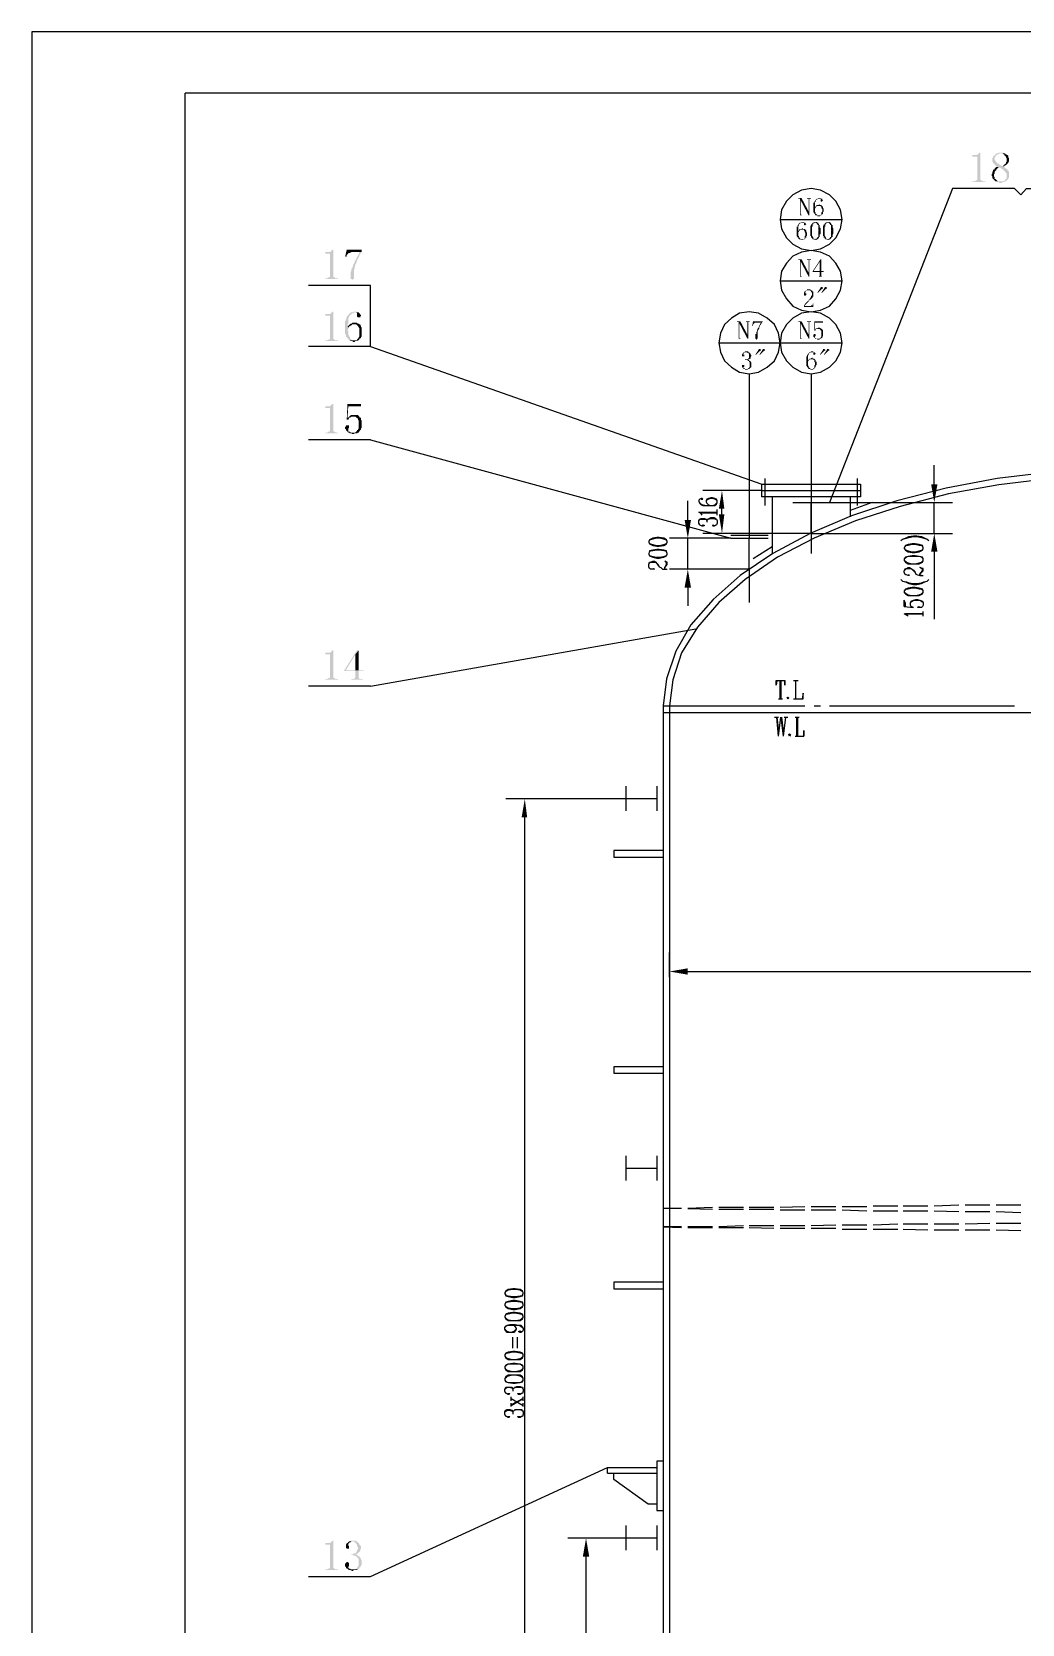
# Model space of a CAD drawing. Extents: x 51 to 246, y 3 to 417.
# Drawn here: x 51 to 103.7, y 332.2 to 417 of the extents above; entities that cross this region are included whole.
import ezdxf

# ---------------------------------------------------------------- set-up
doc = ezdxf.new("R2010")
doc.units = 0
doc.header["$MEASUREMENT"] = 0
doc.layers.add('_____1', color=160, linetype='Continuous')

msp = doc.modelspace()

# ---------------------------------------------------------------- hatches: boundary and pattern name
at = {"layer": '_____1'}
for points in [[(101.515, 410.591), (101.473, 410.591), (101.346, 410.464), (101.092, 410.464), (101.092, 410.379), (101.346, 410.379), (101.346, 409.151), (101.304, 409.109), (101.261, 409.109), (101.219, 409.067), (101.092, 409.067), (101.092, 409.024), (101.769, 409.024), (101.769, 409.067), (101.642, 409.067), (101.6, 409.109), (101.558, 409.109), (101.515, 409.151), (101.515, 409.236)], [(102.616, 410.591), (102.489, 410.591), (102.404, 410.548), (102.362, 410.548), (102.193, 410.379), (102.193, 410.337), (102.15, 410.294), (102.15, 410.125), (102.193, 410.083), (102.193, 410.04), (102.235, 409.998), (102.277, 409.956), (102.32, 409.913), (102.362, 409.871), (102.404, 409.829), (102.362, 409.829), (102.489, 409.829), (102.489, 409.786), (102.574, 409.786), (102.616, 409.744), (102.658, 409.744), (102.701, 409.702), (102.743, 409.702), (102.743, 409.659), (102.785, 409.617), (102.828, 409.617), (102.828, 409.575), (102.912, 409.49), (102.912, 409.236), (102.87, 409.194), (102.828, 409.151), (102.828, 409.109), (102.785, 409.109), (102.743, 409.067), (102.362, 409.067), (102.404, 409.024), (102.489, 409.024), (102.531, 408.982), (102.658, 408.982), (102.701, 409.024), (102.785, 409.024), (102.828, 409.067), (102.87, 409.067), (102.87, 409.109), (102.912, 409.109), (102.955, 409.151), (102.997, 409.194), (102.997, 409.236), (103.039, 409.278), (103.039, 409.575), (102.997, 409.617), (102.997, 409.659), (102.955, 409.659), (102.955, 409.702), (102.912, 409.744), (102.87, 409.744), (102.785, 409.829), (102.743, 409.829), (102.785, 409.871), (102.658, 409.871), (102.616, 409.913), (102.574, 409.913), (102.531, 409.956), (102.489, 409.998), (102.447, 409.998), (102.404, 410.04), (102.404, 410.083), (102.362, 410.083), (102.32, 410.125), (102.32, 410.167), (102.277, 410.21), (102.277, 410.337), (102.32, 410.379), (102.32, 410.421), (102.362, 410.464), (102.404, 410.464), (102.404, 410.506), (102.489, 410.506), (102.531, 410.548), (102.828, 410.548), (102.785, 410.548), (102.743, 410.591), (102.658, 410.591)], [(102.828, 410.548), (102.616, 410.548), (102.701, 410.548), (102.743, 410.506), (102.785, 410.506), (102.785, 410.464), (102.87, 410.379), (102.87, 410.337), (102.912, 410.294), (102.912, 410.125), (102.87, 410.083), (102.87, 409.998), (102.828, 409.998), (102.785, 409.956), (102.785, 409.913), (102.743, 409.913), (102.701, 409.871), (102.785, 409.871), (102.828, 409.913), (102.87, 409.913), (102.912, 409.956), (102.955, 409.998), (102.997, 410.04), (102.997, 410.083), (103.039, 410.125), (103.039, 410.294), (102.997, 410.337), (102.997, 410.421), (102.955, 410.464), (102.912, 410.464), (102.912, 410.506), (102.87, 410.506)], [(102.362, 409.829), (102.277, 409.744), (102.277, 409.702), (102.235, 409.702), (102.193, 409.659), (102.193, 409.617), (102.15, 409.575), (102.15, 409.49), (102.108, 409.448), (102.108, 409.363), (102.15, 409.321), (102.15, 409.236), (102.193, 409.194), (102.235, 409.151), (102.277, 409.109), (102.32, 409.067), (102.616, 409.067), (102.447, 409.067), (102.404, 409.109), (102.362, 409.151), (102.32, 409.194), (102.277, 409.194), (102.277, 409.278), (102.235, 409.321), (102.235, 409.448), (102.277, 409.49), (102.277, 409.575), (102.32, 409.617), (102.32, 409.659), (102.362, 409.659), (102.362, 409.702), (102.489, 409.829)], [(91.99, 408.178), (91.821, 408.178), (91.821, 408.135), (91.906, 408.135), (91.906, 408.093), (91.948, 408.051), (92.371, 407.246), (92.371, 407.458)], [(91.906, 408.093), (91.906, 407.246), (91.821, 407.246), (92.033, 407.246), (91.99, 407.246), (91.99, 407.289), (91.948, 407.289), (91.948, 408.051)], [(92.498, 408.178), (92.287, 408.178), (92.287, 408.135), (92.371, 408.135), (92.371, 407.246), (92.414, 407.246), (92.414, 408.135), (92.498, 408.135)], [(93.049, 408.135), (92.922, 408.135), (93.006, 408.135), (93.006, 408.008), (93.049, 408.008), (93.049, 407.966), (93.091, 408.008), (93.133, 408.051), (93.091, 408.093), (93.091, 408.135)], [(92.752, 407.754), (92.752, 407.712), (92.71, 407.712), (92.71, 407.67), (92.752, 407.67), (92.752, 407.712), (92.795, 407.712), (92.795, 407.754), (92.922, 407.754)], [(92.922, 407.839), (92.879, 407.797), (92.795, 407.797), (92.752, 407.754), (93.006, 407.754), (93.006, 407.712), (93.049, 407.712), (93.049, 407.627), (93.091, 407.585), (93.091, 407.458), (93.049, 407.416), (93.049, 407.289), (93.006, 407.289), (93.006, 407.246), (92.752, 407.246), (92.837, 407.246), (92.837, 407.204), (92.964, 407.204), (93.006, 407.246), (93.049, 407.246), (93.049, 407.289), (93.091, 407.289), (93.091, 407.331), (93.133, 407.331), (93.133, 407.416), (93.176, 407.458), (93.176, 407.627), (93.133, 407.627), (93.133, 407.712), (93.091, 407.754), (93.049, 407.797), (92.964, 407.797), (92.964, 407.839)], [(91.863, 406.484), (91.863, 406.442), (91.821, 406.442), (91.821, 406.4), (91.863, 406.4), (91.863, 406.442), (91.906, 406.442), (91.906, 406.484), (92.033, 406.484)], [(92.033, 406.569), (91.99, 406.527), (91.906, 406.527), (91.863, 406.484), (92.117, 406.484), (92.117, 406.442), (92.16, 406.442), (92.16, 406.357), (92.202, 406.315), (92.202, 406.188), (92.16, 406.146), (92.16, 406.019), (92.117, 406.019), (92.117, 405.976), (91.863, 405.976), (91.948, 405.976), (91.948, 405.934), (92.075, 405.934), (92.117, 405.976), (92.16, 405.976), (92.16, 406.019), (92.202, 406.019), (92.202, 406.061), (92.244, 406.061), (92.244, 406.146), (92.287, 406.188), (92.287, 406.357), (92.244, 406.357), (92.244, 406.442), (92.16, 406.527), (92.075, 406.527), (92.075, 406.569)], [(92.16, 406.865), (92.033, 406.865), (92.117, 406.865), (92.117, 406.738), (92.16, 406.738), (92.16, 406.696), (92.202, 406.738), (92.244, 406.781), (92.202, 406.823), (92.202, 406.865)], [(92.583, 406.865), (92.583, 406.823), (92.541, 406.823), (92.541, 406.781), (92.498, 406.781), (92.498, 406.696), (92.456, 406.696), (92.456, 406.146), (92.498, 406.146), (92.498, 406.061), (92.541, 406.061), (92.541, 406.019), (92.583, 406.019), (92.583, 405.976), (92.668, 405.976), (92.668, 405.934), (92.795, 405.934), (92.795, 405.976), (92.837, 405.976), (92.668, 405.976), (92.668, 406.019), (92.625, 406.019), (92.625, 406.061), (92.583, 406.103), (92.583, 406.146), (92.541, 406.188), (92.541, 406.654), (92.583, 406.654), (92.583, 406.781), (92.625, 406.781), (92.625, 406.823), (92.668, 406.823), (92.668, 406.865), (92.71, 406.865)], [(92.71, 406.908), (92.668, 406.908), (92.625, 406.865), (92.583, 406.865), (92.752, 406.865), (92.795, 406.823), (92.837, 406.781), (92.837, 406.738), (92.879, 406.738), (92.879, 406.442), (92.922, 406.442), (92.879, 406.4), (92.879, 406.103), (92.837, 406.103), (92.837, 406.061), (92.795, 406.019), (92.752, 406.019), (92.752, 405.976), (92.71, 405.976), (92.837, 405.976), (92.879, 406.019), (92.922, 406.061), (92.922, 406.103), (92.964, 406.103), (92.964, 406.23), (93.006, 406.273), (93.006, 406.569), (92.964, 406.611), (92.964, 406.738), (92.922, 406.738), (92.922, 406.781), (92.879, 406.823), (92.879, 406.865), (92.837, 406.865), (92.795, 406.908), (92.752, 406.908)], [(93.26, 406.865), (93.26, 406.823), (93.218, 406.823), (93.218, 406.781), (93.176, 406.781), (93.176, 406.696), (93.133, 406.696), (93.133, 406.146), (93.176, 406.146), (93.176, 406.061), (93.218, 406.061), (93.218, 406.019), (93.26, 406.019), (93.26, 405.976), (93.345, 405.976), (93.345, 405.934), (93.472, 405.934), (93.472, 405.976), (93.514, 405.976), (93.345, 405.976), (93.345, 406.019), (93.303, 406.019), (93.303, 406.061), (93.26, 406.103), (93.26, 406.146), (93.218, 406.188), (93.218, 406.654), (93.26, 406.654), (93.26, 406.781), (93.303, 406.781), (93.303, 406.823), (93.345, 406.823), (93.345, 406.865), (93.387, 406.865)], [(93.387, 406.908), (93.345, 406.908), (93.303, 406.865), (93.26, 406.865), (93.43, 406.865), (93.472, 406.823), (93.514, 406.781), (93.514, 406.738), (93.557, 406.738), (93.557, 406.442), (93.599, 406.442), (93.557, 406.4), (93.557, 406.103), (93.514, 406.103), (93.514, 406.061), (93.472, 406.019), (93.43, 406.019), (93.43, 405.976), (93.387, 405.976), (93.514, 405.976), (93.557, 406.019), (93.599, 406.061), (93.599, 406.103), (93.641, 406.103), (93.641, 406.23), (93.684, 406.273), (93.684, 406.569), (93.641, 406.611), (93.641, 406.738), (93.599, 406.738), (93.599, 406.781), (93.557, 406.823), (93.557, 406.865), (93.514, 406.865), (93.472, 406.908), (93.43, 406.908)], [(67.056, 405.426), (67.014, 405.426), (66.887, 405.299), (66.633, 405.299), (66.633, 405.214), (66.887, 405.214), (66.887, 403.987), (66.844, 403.944), (66.802, 403.944), (66.76, 403.902), (66.633, 403.902), (66.633, 403.86), (67.31, 403.86), (67.31, 403.902), (67.183, 403.902), (67.141, 403.944), (67.098, 403.944), (67.056, 403.987), (67.056, 404.071)], [(68.58, 405.426), (67.776, 405.426), (67.691, 405.045), (67.776, 405.045), (67.776, 405.13), (67.86, 405.214), (67.86, 405.257), (67.945, 405.257), (68.03, 405.299), (68.58, 405.299), (68.58, 405.341)], [(68.58, 405.299), (68.453, 405.299), (68.453, 405.257), (68.411, 405.172), (68.368, 405.13), (68.368, 405.087), (68.326, 405.045), (68.284, 404.96), (68.284, 404.918), (68.241, 404.876), (68.241, 404.833), (68.199, 404.791), (68.199, 404.749), (68.157, 404.706), (68.157, 404.664), (68.114, 404.622), (68.114, 404.537), (68.072, 404.495), (68.072, 404.41), (68.03, 404.41), (68.03, 404.283), (67.987, 404.241), (67.987, 403.86), (68.03, 403.86), (68.072, 403.817), (68.114, 403.86), (68.157, 403.86), (68.157, 404.368), (68.199, 404.41), (68.199, 404.537), (68.241, 404.579), (68.241, 404.664), (68.284, 404.706), (68.284, 404.749), (68.326, 404.791), (68.326, 404.876), (68.368, 404.918), (68.368, 404.96), (68.411, 405.003), (68.411, 405.045), (68.453, 405.087), (68.453, 405.13), (68.495, 405.172), (68.495, 405.214), (68.538, 405.257)], [(91.99, 404.918), (91.821, 404.918), (91.821, 404.876), (91.906, 404.876), (91.906, 404.833), (91.948, 404.791), (92.371, 403.987), (92.371, 404.198)], [(91.906, 404.833), (91.906, 403.987), (91.821, 403.987), (92.033, 403.987), (91.99, 403.987), (91.99, 404.029), (91.948, 404.029), (91.948, 404.791)], [(92.498, 404.918), (92.287, 404.918), (92.287, 404.876), (92.371, 404.876), (92.371, 403.987), (92.414, 403.987), (92.414, 404.876), (92.498, 404.876)], [(93.049, 404.918), (93.006, 404.918), (92.583, 404.283), (92.583, 404.241), (92.964, 404.241), (92.964, 404.029), (92.922, 404.029), (92.922, 403.987), (92.795, 403.987), (93.176, 403.987), (93.091, 403.987), (93.049, 404.029), (93.049, 404.241), (93.176, 404.241), (93.176, 404.283), (92.625, 404.283), (92.964, 404.791)], [(93.049, 404.918), (92.964, 404.791), (92.964, 404.283), (92.625, 404.283), (93.049, 404.283)], [(92.371, 403.309), (92.287, 403.309), (92.287, 403.267), (92.244, 403.267), (92.456, 403.267), (92.456, 403.225), (92.498, 403.225), (92.498, 403.182), (92.541, 403.14), (92.541, 402.971), (92.498, 402.971), (92.498, 402.886), (92.456, 402.886), (92.456, 402.844), (92.414, 402.801), (92.371, 402.759), (92.371, 402.717), (92.329, 402.717), (92.329, 402.674), (92.287, 402.674), (92.287, 402.632), (92.244, 402.632), (92.244, 402.59), (92.202, 402.59), (92.202, 402.547), (92.16, 402.505), (92.117, 402.463), (92.117, 402.42), (92.16, 402.42), (92.16, 402.463), (92.202, 402.463), (92.202, 402.505), (92.244, 402.547), (92.287, 402.59), (92.329, 402.632), (92.371, 402.674), (92.371, 402.717), (92.414, 402.717), (92.414, 402.759), (92.456, 402.759), (92.498, 402.801), (92.541, 402.844), (92.583, 402.886), (92.583, 402.928), (92.625, 402.928), (92.625, 403.182), (92.583, 403.182), (92.583, 403.225), (92.541, 403.267), (92.498, 403.267), (92.456, 403.309), (92.414, 403.309)], [(92.244, 403.267), (92.202, 403.225), (92.16, 403.225), (92.16, 403.182), (92.117, 403.14), (92.117, 403.013), (92.16, 402.971), (92.202, 402.971), (92.244, 403.013), (92.244, 403.098), (92.202, 403.098), (92.202, 403.182), (92.287, 403.267), (92.371, 403.267)], [(93.049, 403.436), (93.006, 403.436), (93.006, 403.394), (92.837, 403.14), (92.879, 403.14), (93.091, 403.352), (93.133, 403.352), (93.133, 403.394), (93.091, 403.436)], [(93.26, 403.436), (93.218, 403.436), (93.218, 403.394), (93.049, 403.14), (93.091, 403.14), (93.303, 403.352), (93.345, 403.352), (93.345, 403.394), (93.303, 403.436)], [(67.056, 402.124), (67.014, 402.124), (66.887, 401.997), (66.633, 401.997), (66.633, 401.912), (66.887, 401.912), (66.887, 400.685), (66.844, 400.642), (66.802, 400.642), (66.76, 400.6), (66.633, 400.6), (66.633, 400.558), (67.31, 400.558), (67.31, 400.6), (67.183, 400.6), (67.141, 400.642), (67.098, 400.642), (67.056, 400.685), (67.056, 400.769)], [(68.241, 402.124), (68.114, 402.124), (68.072, 402.082), (67.987, 402.082), (67.818, 401.912), (67.818, 401.87), (67.776, 401.87), (67.776, 401.785), (67.733, 401.743), (67.733, 401.658), (67.691, 401.616), (67.691, 400.939), (67.733, 400.896), (67.733, 400.812), (67.776, 400.769), (67.818, 400.727), (67.818, 400.685), (67.86, 400.685), (67.86, 400.642), (67.903, 400.6), (68.157, 400.6), (68.072, 400.6), (68.03, 400.642), (67.987, 400.685), (67.945, 400.685), (67.945, 400.769), (67.903, 400.812), (67.903, 400.854), (67.86, 400.896), (67.86, 401.066), (67.818, 401.108), (67.818, 401.15), (67.86, 401.193), (67.86, 401.235), (67.903, 401.277), (67.818, 401.32), (67.818, 401.447), (67.86, 401.489), (67.86, 401.785), (67.903, 401.828), (67.903, 401.87), (67.945, 401.912), (68.072, 402.039), (68.114, 402.039), (68.157, 402.082), (68.411, 402.082), (68.368, 402.082), (68.326, 402.124), (68.284, 402.124)], [(68.411, 402.082), (68.199, 402.082), (68.284, 402.082), (68.326, 402.039), (68.326, 401.87), (68.368, 401.828), (68.495, 401.828), (68.495, 401.87), (68.538, 401.912), (68.538, 401.955), (68.495, 401.955), (68.495, 401.997), (68.453, 402.039)], [(92.625, 402.59), (92.583, 402.547), (92.583, 402.463), (92.498, 402.463), (92.498, 402.42), (92.117, 402.42), (92.117, 402.378), (92.625, 402.378)], [(67.945, 401.447), (67.903, 401.404), (67.86, 401.362), (67.818, 401.32), (67.903, 401.277), (67.903, 401.32), (67.945, 401.362), (67.987, 401.362), (67.987, 401.404), (68.03, 401.404), (68.072, 401.447), (68.199, 401.447)], [(68.199, 401.531), (68.072, 401.531), (68.03, 401.489), (67.987, 401.489), (67.945, 401.447), (68.284, 401.447), (68.326, 401.404), (68.368, 401.362), (68.368, 401.32), (68.411, 401.32), (68.411, 401.277), (68.453, 401.235), (68.453, 400.812), (68.411, 400.769), (68.411, 400.727), (68.368, 400.685), (68.326, 400.642), (68.326, 400.6), (67.945, 400.6), (67.987, 400.558), (68.072, 400.558), (68.114, 400.515), (68.199, 400.515), (68.241, 400.558), (68.326, 400.558), (68.368, 400.6), (68.411, 400.6), (68.453, 400.642), (68.453, 400.685), (68.495, 400.685), (68.495, 400.727), (68.538, 400.727), (68.538, 400.769), (68.58, 400.812), (68.58, 401.277), (68.538, 401.32), (68.538, 401.362), (68.495, 401.404), (68.495, 401.447), (68.453, 401.447), (68.411, 401.489), (68.368, 401.489), (68.326, 401.531), (68.241, 401.531)], [(88.731, 401.616), (88.561, 401.616), (88.561, 401.574), (88.646, 401.574), (88.646, 401.531), (88.688, 401.489), (89.112, 400.685), (89.112, 400.896)], [(88.646, 401.531), (88.646, 400.685), (88.561, 400.685), (88.773, 400.685), (88.731, 400.685), (88.731, 400.727), (88.688, 400.727), (88.688, 401.489)], [(89.239, 401.616), (89.027, 401.616), (89.027, 401.574), (89.112, 401.574), (89.112, 400.685), (89.154, 400.685), (89.154, 401.574), (89.239, 401.574)], [(89.916, 401.616), (89.408, 401.616), (89.366, 401.362), (89.408, 401.362), (89.408, 401.447), (89.45, 401.447), (89.45, 401.489), (89.493, 401.531), (89.874, 401.531), (89.916, 401.574)], [(89.874, 401.531), (89.831, 401.531), (89.789, 401.489), (89.789, 401.447), (89.747, 401.404), (89.747, 401.362), (89.704, 401.32), (89.704, 401.277), (89.662, 401.235), (89.662, 401.193), (89.62, 401.15), (89.62, 401.066), (89.577, 401.066), (89.577, 400.939), (89.535, 400.939), (89.535, 400.685), (89.577, 400.642), (89.62, 400.642), (89.62, 400.685), (89.662, 400.685), (89.662, 401.108), (89.704, 401.15), (89.704, 401.193), (89.747, 401.235), (89.747, 401.32), (89.789, 401.32), (89.789, 401.404), (89.831, 401.447), (89.831, 401.489), (89.874, 401.489)], [(91.99, 401.616), (91.821, 401.616), (91.821, 401.574), (91.906, 401.574), (91.906, 401.531), (91.948, 401.489), (92.371, 400.685), (92.371, 400.896)], [(91.906, 401.531), (91.906, 400.685), (91.821, 400.685), (92.033, 400.685), (91.99, 400.685), (91.99, 400.727), (91.948, 400.727), (91.948, 401.489)], [(92.498, 401.616), (92.287, 401.616), (92.287, 401.574), (92.371, 401.574), (92.371, 400.685), (92.414, 400.685), (92.414, 401.574), (92.498, 401.574)], [(93.133, 401.616), (92.668, 401.616), (92.668, 401.108), (92.71, 401.108), (92.752, 401.15), (92.71, 401.15), (92.71, 401.531), (93.133, 401.531)], [(92.752, 401.235), (92.752, 401.193), (92.71, 401.193), (92.71, 401.15), (92.752, 401.15), (92.752, 401.193), (92.879, 401.193)], [(92.922, 401.277), (92.879, 401.277), (92.837, 401.235), (92.752, 401.235), (92.879, 401.193), (92.964, 401.193), (93.006, 401.15), (93.006, 401.108), (93.049, 401.108), (93.049, 400.812), (93.006, 400.769), (93.006, 400.727), (92.964, 400.727), (92.964, 400.685), (92.752, 400.685), (92.795, 400.685), (92.837, 400.642), (92.964, 400.642), (92.964, 400.685), (93.049, 400.685), (93.049, 400.727), (93.091, 400.727), (93.091, 400.769), (93.133, 400.812), (93.133, 401.15), (93.091, 401.15), (93.091, 401.193), (93.049, 401.193), (93.049, 401.235), (93.006, 401.235), (92.964, 401.277)], [(92.668, 400.939), (92.625, 400.896), (92.625, 400.769), (92.668, 400.769), (92.668, 400.727), (92.71, 400.727), (92.71, 400.685), (92.879, 400.685), (92.795, 400.685), (92.752, 400.727), (92.71, 400.727), (92.71, 400.812), (92.752, 400.854), (92.752, 400.896), (92.71, 400.939)], [(88.942, 399.965), (88.9, 399.965), (88.9, 399.923), (88.858, 399.923), (88.858, 399.88), (88.815, 399.838), (88.815, 399.753), (88.942, 399.753), (88.942, 399.838), (88.9, 399.838), (88.9, 399.88), (88.942, 399.923), (88.942, 399.965), (89.027, 399.965)], [(89.069, 400.007), (88.985, 400.007), (88.942, 399.965), (89.112, 399.965), (89.112, 399.923), (89.154, 399.923), (89.196, 399.88), (89.196, 399.669), (89.154, 399.626), (89.112, 399.584), (88.985, 399.584), (88.985, 399.542), (89.112, 399.542), (89.154, 399.499), (89.196, 399.499), (89.196, 399.457), (89.239, 399.415), (89.239, 399.161), (89.196, 399.161), (89.196, 399.118), (89.154, 399.118), (89.112, 399.076), (89.027, 399.076), (89.239, 399.076), (89.239, 399.118), (89.281, 399.118), (89.281, 399.161), (89.323, 399.161), (89.323, 399.415), (89.281, 399.457), (89.281, 399.499), (89.239, 399.499), (89.196, 399.542), (89.154, 399.542), (89.154, 399.584), (89.196, 399.584), (89.239, 399.626), (89.281, 399.626), (89.281, 399.711), (89.323, 399.753), (89.323, 399.796), (89.281, 399.838), (89.281, 399.88), (89.196, 399.965), (89.154, 399.965), (89.154, 400.007), (89.112, 400.007)], [(89.747, 400.134), (89.704, 400.134), (89.704, 400.092), (89.535, 399.838), (89.577, 399.838), (89.789, 400.05), (89.831, 400.05), (89.831, 400.092), (89.789, 400.134)], [(89.958, 400.134), (89.916, 400.134), (89.916, 400.092), (89.747, 399.838), (89.789, 399.838), (90.001, 400.05), (90.043, 400.05), (90.043, 400.092), (90.001, 400.134)], [(92.371, 399.584), (92.371, 399.542), (92.329, 399.542), (92.329, 399.499), (92.371, 399.499), (92.371, 399.542), (92.414, 399.542), (92.414, 399.584), (92.541, 399.584)], [(92.541, 399.669), (92.498, 399.626), (92.414, 399.626), (92.371, 399.584), (92.625, 399.584), (92.625, 399.542), (92.668, 399.542), (92.668, 399.457), (92.71, 399.415), (92.71, 399.288), (92.668, 399.245), (92.668, 399.118), (92.625, 399.118), (92.625, 399.076), (92.371, 399.076), (92.456, 399.076), (92.456, 399.034), (92.583, 399.034), (92.625, 399.076), (92.668, 399.076), (92.668, 399.118), (92.71, 399.118), (92.71, 399.161), (92.752, 399.161), (92.752, 399.245), (92.795, 399.288), (92.795, 399.457), (92.752, 399.457), (92.752, 399.542), (92.71, 399.584), (92.668, 399.626), (92.583, 399.626), (92.583, 399.669)], [(92.668, 399.965), (92.541, 399.965), (92.625, 399.965), (92.625, 399.838), (92.668, 399.838), (92.668, 399.796), (92.752, 399.88), (92.71, 399.923), (92.71, 399.965)], [(93.176, 400.134), (93.133, 400.134), (93.133, 400.092), (92.964, 399.838), (93.006, 399.838), (93.218, 400.05), (93.26, 400.05), (93.26, 400.092), (93.218, 400.134)], [(93.387, 400.134), (93.345, 400.134), (93.345, 400.092), (93.176, 399.838), (93.218, 399.838), (93.43, 400.05), (93.472, 400.05), (93.472, 400.092), (93.43, 400.134)], [(88.858, 399.288), (88.815, 399.288), (88.815, 399.161), (88.858, 399.161), (88.858, 399.118), (88.9, 399.118), (88.9, 399.076), (88.985, 399.076), (88.985, 399.034), (89.112, 399.034), (89.154, 399.076), (89.196, 399.076), (88.985, 399.076), (88.942, 399.118), (88.9, 399.118), (88.9, 399.161), (88.942, 399.203), (88.942, 399.288), (88.9, 399.288)], [(67.056, 397.213), (67.014, 397.213), (66.971, 397.171), (66.929, 397.129), (66.887, 397.086), (66.633, 397.086), (66.633, 397.002), (66.887, 397.002), (66.887, 395.774), (66.844, 395.732), (66.802, 395.732), (66.76, 395.689), (66.633, 395.689), (66.633, 395.647), (67.31, 395.647), (67.31, 395.689), (67.183, 395.689), (67.141, 395.732), (67.098, 395.732), (67.056, 395.774), (67.056, 395.859)], [(68.538, 397.213), (67.818, 397.213), (67.776, 396.367), (67.86, 396.367), (67.903, 396.451), (67.818, 396.451), (67.86, 397.086), (68.538, 397.086)], [(67.818, 396.07), (67.733, 396.07), (67.733, 396.028), (67.691, 395.986), (67.691, 395.901), (67.733, 395.859), (67.733, 395.816), (67.86, 395.689), (68.114, 395.689), (67.987, 395.689), (67.945, 395.732), (67.86, 395.732), (67.86, 395.901), (67.903, 395.943), (67.903, 396.07), (67.86, 396.07)], [(67.945, 396.578), (67.903, 396.536), (67.86, 396.494), (67.818, 396.451), (67.903, 396.451), (67.945, 396.494), (67.987, 396.494), (68.03, 396.536), (68.157, 396.536)], [(68.199, 396.621), (67.987, 396.621), (67.987, 396.578), (67.945, 396.578), (68.157, 396.536), (68.241, 396.536), (68.284, 396.494), (68.326, 396.451), (68.368, 396.451), (68.368, 396.367), (68.411, 396.324), (68.411, 395.901), (68.368, 395.859), (68.368, 395.816), (68.326, 395.816), (68.326, 395.774), (68.241, 395.689), (67.903, 395.689), (67.945, 395.647), (68.03, 395.647), (68.072, 395.605), (68.157, 395.605), (68.199, 395.647), (68.326, 395.647), (68.368, 395.689), (68.411, 395.689), (68.453, 395.732), (68.453, 395.774), (68.538, 395.859), (68.538, 395.901), (68.58, 395.943), (68.58, 396.324), (68.538, 396.367), (68.538, 396.451), (68.495, 396.494), (68.453, 396.494), (68.453, 396.536), (68.411, 396.578), (68.368, 396.621), (68.241, 396.621)], [(87.588, 391.625), (87.884, 391.625), (87.757, 392.599)], [(98.891, 392.938), (99.229, 392.938), (99.06, 391.964)], [(85.767, 391.033), (86.106, 391.033), (85.937, 390.059)], [(87.588, 391.329), (87.884, 391.329), (87.757, 390.313)], [(98.891, 389.339), (99.229, 389.339), (99.06, 390.313)], [(85.767, 387.434), (86.106, 387.434), (85.937, 388.408)], [(67.056, 384.09), (67.014, 384.09), (66.887, 383.963), (66.633, 383.963), (66.633, 383.878), (66.887, 383.878), (66.887, 382.651), (66.844, 382.608), (66.802, 382.608), (66.76, 382.566), (66.633, 382.566), (66.633, 382.524), (67.31, 382.524), (67.31, 382.566), (67.183, 382.566), (67.141, 382.608), (67.098, 382.608), (67.056, 382.651), (67.056, 382.735)], [(68.411, 384.09), (68.326, 384.09), (67.649, 383.032), (67.649, 382.989), (68.241, 382.989), (68.241, 382.608), (68.199, 382.608), (68.157, 382.566), (68.03, 382.566), (68.03, 382.524), (68.622, 382.524), (68.622, 382.566), (68.453, 382.566), (68.453, 382.608), (68.411, 382.608), (68.411, 382.989), (68.665, 382.989), (68.665, 383.032), (67.733, 383.032), (68.241, 383.878)], [(68.411, 384.09), (68.241, 383.878), (68.241, 383.032), (67.733, 383.032), (68.411, 383.032)], [(77.089, 375.2), (77.385, 375.2), (77.258, 376.174)], [(85.937, 367.157), (85.937, 366.818), (84.963, 366.987)], [(67.056, 336.677), (67.014, 336.677), (66.887, 336.55), (66.633, 336.55), (66.633, 336.465), (66.887, 336.465), (66.887, 335.237), (66.844, 335.195), (66.802, 335.195), (66.76, 335.153), (66.633, 335.153), (66.633, 335.11), (67.31, 335.11), (67.31, 335.153), (67.183, 335.153), (67.141, 335.195), (67.098, 335.195), (67.056, 335.237), (67.056, 335.322)], [(67.945, 336.634), (67.903, 336.634), (67.818, 336.55), (67.776, 336.55), (67.776, 336.507), (67.733, 336.465), (67.733, 336.296), (67.776, 336.253), (67.903, 336.253), (67.903, 336.38), (67.86, 336.423), (67.86, 336.507), (67.945, 336.592), (67.987, 336.592), (68.03, 336.634), (68.072, 336.634)], [(68.114, 336.677), (67.987, 336.677), (67.945, 336.634), (68.157, 336.634), (68.199, 336.592), (68.241, 336.592), (68.241, 336.55), (68.326, 336.465), (68.326, 336.38), (68.368, 336.338), (68.368, 336.211), (68.326, 336.169), (68.326, 336.126), (68.284, 336.084), (68.284, 336.042), (68.241, 335.999), (68.157, 335.999), (68.114, 335.957), (68.03, 335.957), (68.03, 335.915), (68.114, 335.915), (68.157, 335.872), (68.241, 335.872), (68.284, 335.83), (68.326, 335.83), (68.326, 335.788), (68.411, 335.703), (68.411, 335.322), (68.368, 335.322), (68.368, 335.28), (68.284, 335.195), (68.241, 335.153), (68.072, 335.153), (68.411, 335.153), (68.411, 335.195), (68.453, 335.195), (68.453, 335.237), (68.538, 335.322), (68.538, 335.364), (68.58, 335.407), (68.58, 335.618), (68.538, 335.661), (68.538, 335.703), (68.495, 335.745), (68.495, 335.788), (68.453, 335.83), (68.411, 335.83), (68.326, 335.915), (68.284, 335.915), (68.241, 335.957), (68.326, 335.957), (68.495, 336.126), (68.495, 336.211), (68.538, 336.253), (68.538, 336.38), (68.453, 336.465), (68.453, 336.507), (68.326, 336.634), (68.284, 336.634), (68.241, 336.677), (68.157, 336.677)], [(80.349, 335.83), (80.687, 335.83), (80.518, 336.804)], [(67.818, 335.534), (67.776, 335.534), (67.691, 335.449), (67.691, 335.322), (67.733, 335.28), (67.733, 335.237), (67.776, 335.195), (67.818, 335.195), (67.903, 335.11), (67.987, 335.11), (68.072, 335.068), (68.114, 335.068), (68.157, 335.11), (68.326, 335.11), (68.368, 335.153), (67.987, 335.153), (67.945, 335.195), (67.903, 335.195), (67.86, 335.237), (67.86, 335.28), (67.903, 335.322), (67.903, 335.491), (67.86, 335.491), (67.86, 335.534)]]:
    msp.add_hatch(color=7, dxfattribs=at).paths.add_polyline_path(points, is_closed=False)
for points in [[(92.964, 408.178), (92.879, 408.178), (92.837, 408.135), (92.795, 408.135), (92.752, 408.093), (92.71, 408.051), (92.71, 408.008), (92.668, 408.008), (92.668, 407.924), (92.625, 407.924), (92.625, 407.416), (92.668, 407.373), (92.668, 407.331), (92.71, 407.331), (92.71, 407.289), (92.752, 407.246), (92.922, 407.246), (92.837, 407.246), (92.837, 407.289), (92.795, 407.289), (92.795, 407.331), (92.752, 407.331), (92.752, 407.416), (92.71, 407.416), (92.71, 407.627), (92.752, 407.67), (92.71, 407.67), (92.71, 407.966), (92.752, 407.966), (92.752, 408.051), (92.795, 408.093), (92.837, 408.093), (92.837, 408.135), (93.049, 408.135), (93.006, 408.135), (93.006, 408.178)], [(92.075, 406.908), (91.99, 406.908), (91.948, 406.865), (91.906, 406.865), (91.863, 406.823), (91.821, 406.781), (91.821, 406.738), (91.779, 406.738), (91.779, 406.654), (91.736, 406.654), (91.736, 406.146), (91.779, 406.103), (91.779, 406.061), (91.821, 406.061), (91.821, 406.019), (91.863, 405.976), (92.033, 405.976), (91.948, 405.976), (91.948, 406.019), (91.906, 406.019), (91.906, 406.061), (91.863, 406.061), (91.863, 406.146), (91.821, 406.146), (91.821, 406.357), (91.863, 406.4), (91.821, 406.4), (91.821, 406.696), (91.863, 406.696), (91.863, 406.781), (91.906, 406.823), (91.948, 406.823), (91.948, 406.865), (92.16, 406.865), (92.117, 406.865), (92.117, 406.908)], [(92.583, 400.007), (92.498, 400.007), (92.456, 399.965), (92.414, 399.965), (92.329, 399.88), (92.329, 399.838), (92.287, 399.838), (92.287, 399.753), (92.244, 399.753), (92.244, 399.245), (92.287, 399.203), (92.287, 399.161), (92.329, 399.161), (92.329, 399.118), (92.371, 399.076), (92.541, 399.076), (92.456, 399.076), (92.456, 399.118), (92.414, 399.118), (92.414, 399.161), (92.371, 399.161), (92.371, 399.245), (92.329, 399.245), (92.329, 399.457), (92.371, 399.499), (92.329, 399.499), (92.329, 399.796), (92.371, 399.796), (92.371, 399.88), (92.414, 399.923), (92.456, 399.923), (92.456, 399.965), (92.668, 399.965), (92.625, 399.965), (92.625, 400.007)]]:
    msp.add_hatch(color=7, dxfattribs=at).paths.add_polyline_path(points)

# ---------------------------------------------------------------- linework, layer by layer
at = {"layer": '_____1', "color": 7}
for p, q in [((245.872, 417.025), (51.012, 417.025)), ((51.012, 417.025), (51.012, 3.259)), ((242.612, 413.766), (59.182, 413.766)), ((100.034, 408.686), (93.472, 391.964)), ((103.336, 408.686), (100.034, 408.686)), ((90.847, 407.035), (94.149, 407.035)), ((69.046, 403.521), (65.744, 403.521)), ((69.046, 400.261), (69.046, 403.521)), ((69.046, 400.261), (65.744, 400.261)), ((69.046, 400.261), (89.874, 392.938)), ((87.588, 400.473), (90.847, 400.473)), ((90.847, 400.473), (94.149, 400.473)), ((89.196, 398.822), (89.196, 390.059)), ((92.498, 398.822), (92.498, 389.255)), ((69.046, 395.308), (65.744, 395.308)), ((69.046, 395.308), (88.223, 390.059)), ((99.06, 392.938), (99.06, 393.954)), ((89.874, 392.599), (86.741, 392.599)), ((89.874, 392.938), (95.123, 392.938)), ((89.874, 392.26), (89.874, 392.938)), ((89.874, 392.599), (95.123, 392.599)), ((90.043, 393.234), (90.043, 391.795)), ((94.954, 393.234), (94.954, 391.795)), ((95.123, 392.938), (95.123, 392.26)), ((85.937, 391.033), (85.937, 392.049)), ((95.123, 392.26), (89.874, 392.26)), ((90.424, 392.26), (90.424, 389.212)), ((91.525, 391.964), (93.472, 391.964)), ((92.498, 390.313), (92.498, 391.964)), ((93.472, 391.964), (100.034, 391.964)), ((94.573, 392.26), (94.573, 391.202)), ((95.758, 391.964), (94.573, 391.541)), ((99.06, 390.313), (99.06, 391.964)), ((86.572, 391.414), (87.503, 391.414)), ((87.503, 391.287), (87.503, 391.583)), ((87.757, 391.329), (87.757, 391.625)), ((88.223, 390.059), (84.963, 390.059)), ((85.937, 388.408), (85.937, 390.059)), ((92.498, 390.313), (86.741, 390.313)), ((88.223, 390.228), (90.212, 390.228)), ((88.223, 390.059), (90.212, 390.059)), ((89.196, 388.408), (89.196, 390.059)), ((92.498, 390.313), (100.034, 390.313)), ((90.424, 389.593), (89.408, 388.958)), ((99.06, 389.339), (99.06, 385.741)), ((89.196, 388.408), (84.963, 388.408)), ((89.196, 388.408), (89.196, 386.63)), ((85.937, 387.434), (85.937, 386.461)), ((97.451, 386.418), (97.451, 386.757)), ((98.467, 385.91), (98.467, 386.164)), ((69.046, 382.185), (86.36, 385.233)), ((90.847, 381.508), (90.847, 382.481)), ((90.89, 382.481), (90.89, 381.508)), ((91.567, 382.481), (91.821, 382.481)), ((91.694, 381.508), (91.694, 382.481)), ((69.046, 382.185), (65.744, 382.185)), ((84.624, 381.127), (84.624, 274.785)), ((84.624, 381.127), (92.16, 381.127)), ((84.624, 380.788), (134.493, 380.788)), ((84.963, 381.127), (84.963, 315.468)), ((90.763, 381.508), (90.974, 381.508)), ((92.668, 381.127), (93.006, 381.127)), ((93.472, 381.127), (103.336, 381.127)), ((90.551, 380.534), (90.763, 380.534)), ((90.932, 380.534), (91.017, 379.772)), ((91.144, 380.534), (91.017, 379.518)), ((91.059, 380.534), (91.271, 380.534)), ((91.652, 380.534), (91.863, 380.534)), ((91.736, 379.518), (91.736, 380.534)), ((91.779, 380.534), (91.779, 379.518)), ((82.635, 376.851), (82.635, 375.539)), ((84.286, 376.851), (84.286, 375.539)), ((82.635, 376.174), (76.242, 376.174)), ((84.286, 376.174), (82.635, 376.174)), ((77.258, 318.092), (77.258, 375.2)), ((84.963, 366.691), (84.963, 368.003)), ((85.937, 366.987), (133.181, 366.987)), ((82, 361.569), (84.624, 361.569)), ((82.635, 357.166), (82.635, 355.854)), ((84.286, 357.166), (84.286, 355.854)), ((84.286, 356.489), (82.635, 356.489)), ((92.16, 354.457), (90.847, 354.414)), ((93.811, 354.457), (92.498, 354.457)), ((95.462, 354.457), (94.149, 354.457)), ((97.113, 354.499), (95.8, 354.499)), ((98.721, 354.499), (97.409, 354.499)), ((100.372, 354.541), (99.06, 354.499)), ((102.023, 354.541), (100.711, 354.541)), ((103.674, 354.541), (102.362, 354.541)), ((85.598, 354.372), (84.624, 354.372)), ((87.249, 354.414), (85.937, 354.372)), ((85.937, 354.372), (87.249, 354.33)), ((88.9, 354.414), (87.588, 354.414)), ((87.588, 354.33), (88.9, 354.33)), ((90.509, 354.414), (89.196, 354.414)), ((89.196, 354.33), (90.509, 354.33)), ((90.847, 354.287), (92.16, 354.287)), ((92.498, 354.287), (93.811, 354.287)), ((94.149, 354.287), (95.462, 354.245)), ((95.8, 354.245), (97.113, 354.245)), ((97.409, 354.245), (98.721, 354.245)), ((99.06, 354.245), (100.372, 354.203)), ((100.711, 354.203), (102.023, 354.203)), ((102.362, 354.203), (103.674, 354.16)), ((87.249, 353.398), (85.937, 353.398)), ((85.937, 353.356), (87.249, 353.356)), ((88.9, 353.441), (87.588, 353.398)), ((87.588, 353.356), (88.9, 353.356)), ((90.509, 353.441), (89.196, 353.441)), ((89.196, 353.356), (90.509, 353.314)), ((92.16, 353.441), (90.847, 353.441)), ((90.847, 353.314), (92.16, 353.314)), ((93.811, 353.483), (92.498, 353.441)), ((92.498, 353.314), (93.811, 353.314)), ((95.462, 353.483), (94.149, 353.483)), ((94.149, 353.271), (95.462, 353.271)), ((97.113, 353.525), (95.8, 353.483)), ((95.8, 353.271), (97.113, 353.271)), ((98.721, 353.525), (97.409, 353.525)), ((97.409, 353.271), (98.721, 353.229)), ((100.372, 353.525), (99.06, 353.525)), ((99.06, 353.229), (100.372, 353.229)), ((102.023, 353.568), (100.711, 353.525)), ((100.711, 353.229), (102.023, 353.229)), ((103.674, 353.568), (102.362, 353.568)), ((102.362, 353.229), (103.674, 353.187)), ((82, 350.096), (84.624, 350.096)), ((76.623, 346.921), (76.623, 347.514)), ((76.877, 346.921), (76.877, 347.514)), ((76.539, 344.127), (76.539, 344.339)), ((77.174, 344.127), (77.174, 344.339)), ((76.539, 344.254), (77.174, 343.873)), ((76.539, 343.831), (76.539, 344)), ((77.174, 343.831), (77.174, 344)), ((84.624, 340.91), (84.286, 340.91)), ((84.286, 340.91), (84.286, 338.285)), ((81.661, 340.275), (84.286, 340.275)), ((82, 339.936), (82, 340.275)), ((83.82, 338.624), (82, 339.936)), ((84.286, 338.624), (83.82, 338.624)), ((82.635, 337.481), (82.635, 336.169)), ((84.286, 338.285), (84.624, 338.285)), ((84.286, 337.481), (84.286, 336.169)), ((82.635, 336.804), (79.544, 336.804)), ((84.286, 336.804), (82.635, 336.804)), ((80.518, 318.092), (80.518, 335.83))]:
    msp.add_line(p, q, dxfattribs=at)
for points in [[(242.612, 6.519), (59.182, 6.519), (59.182, 413.766)], [(103.336, 408.686), (103.674, 408.347), (103.971, 408.686), (107.273, 408.686)], [(90.847, 403.775), (94.149, 403.775), (94.065, 404.283), (93.811, 404.706), (93.472, 405.087), (93.006, 405.299), (92.498, 405.384), (91.99, 405.299), (91.525, 405.087), (91.186, 404.706), (90.932, 404.283), (90.847, 403.775), (90.932, 403.267), (91.186, 402.801), (91.525, 402.42), (91.99, 402.209), (92.498, 402.124), (93.006, 402.209), (93.472, 402.42), (93.811, 402.801), (94.065, 403.267), (94.149, 403.775)], [(105.241, 393.573), (102.404, 393.234), (99.695, 392.726), (97.07, 392.049), (94.657, 391.244), (92.456, 390.313), (90.466, 389.255), (88.731, 388.069), (87.291, 386.799), (86.106, 385.445), (85.302, 384.048), (84.794, 382.566), (84.624, 381.127)], [(105.283, 393.234), (102.489, 392.895), (99.822, 392.43), (97.24, 391.752), (94.869, 390.99), (92.668, 390.059), (90.72, 389.043), (88.985, 387.858), (87.588, 386.63), (86.445, 385.318), (85.598, 383.963), (85.132, 382.524), (84.963, 381.127)], [(86.656, 392.133), (86.741, 392.133), (86.699, 392.176), (86.656, 392.176), (86.572, 392.133), (86.529, 392.091), (86.529, 392.006), (86.572, 391.922), (86.656, 391.837), (86.741, 391.795), (87.376, 391.795), (87.461, 391.879), (87.503, 391.964), (87.503, 392.049), (87.461, 392.133), (87.376, 392.176), (87.249, 392.218), (87.164, 392.218), (87.037, 392.176), (86.953, 392.133), (86.91, 392.049), (86.91, 392.006), (86.953, 391.922), (87.037, 391.837), (87.164, 391.795)], [(86.529, 392.006), (86.572, 391.922), (86.656, 391.879), (86.741, 391.837), (86.953, 391.795), (87.249, 391.795), (87.376, 391.837), (87.461, 391.922), (87.503, 391.964)], [(87.503, 392.049), (87.461, 392.091), (87.376, 392.133), (87.249, 392.176), (87.164, 392.176), (87.037, 392.133), (86.953, 392.091)], [(86.699, 391.287), (86.656, 391.371), (86.529, 391.456), (87.503, 391.456)], [(86.529, 390.99), (86.572, 391.075), (86.91, 391.075), (86.953, 390.99), (86.995, 391.075), (87.08, 391.117), (87.164, 391.16), (87.334, 391.16), (87.418, 391.117), (87.461, 391.075), (87.503, 390.99), (87.503, 390.863), (87.461, 390.779), (87.418, 390.736), (87.334, 390.694), (87.291, 390.694), (87.249, 390.736), (87.291, 390.779), (87.334, 390.736)], [(86.699, 390.736), (86.741, 390.779), (86.826, 390.736), (86.741, 390.694), (86.699, 390.694), (86.614, 390.736), (86.572, 390.779), (86.529, 390.863), (86.529, 390.99), (86.572, 391.075), (86.656, 391.117), (86.826, 391.117), (86.91, 391.075), (86.953, 390.99), (86.953, 390.906)], [(87.037, 391.075), (87.164, 391.117), (87.334, 391.117), (87.418, 391.075), (87.461, 391.075)], [(83.862, 389.847), (83.905, 389.763), (84.074, 389.678), (84.286, 389.636), (84.413, 389.636), (84.667, 389.678), (84.794, 389.763), (84.836, 389.847), (84.836, 389.89), (84.794, 389.974), (84.667, 390.059), (84.413, 390.101), (84.286, 390.101), (84.074, 390.059), (83.905, 389.974), (83.862, 389.89), (83.862, 389.847), (83.905, 389.763), (83.947, 389.763), (84.074, 389.72), (84.286, 389.678), (84.413, 389.678), (84.667, 389.72), (84.751, 389.763), (84.794, 389.763), (84.836, 389.847)], [(84.836, 389.89), (84.794, 389.974), (84.751, 389.974), (84.667, 390.017), (84.413, 390.059), (84.286, 390.059), (84.074, 390.017), (83.947, 389.974), (83.905, 389.974)], [(97.282, 389.932), (97.367, 390.017), (97.536, 390.059), (97.705, 390.144), (97.959, 390.186), (98.129, 390.186), (98.383, 390.144), (98.552, 390.059), (98.679, 390.017), (98.764, 389.932)], [(97.367, 390.017), (97.578, 390.059), (97.705, 390.101), (97.959, 390.144), (98.129, 390.144), (98.383, 390.101), (98.51, 390.059), (98.679, 390.017)], [(83.862, 389.212), (83.905, 389.128), (84.074, 389.043), (84.286, 389.001), (84.413, 389.001), (84.667, 389.043), (84.794, 389.128), (84.836, 389.212), (84.836, 389.255), (84.794, 389.382), (84.667, 389.424), (84.413, 389.466), (84.286, 389.466), (84.074, 389.424), (83.905, 389.382), (83.862, 389.255), (83.862, 389.212), (83.905, 389.128), (83.947, 389.128), (84.074, 389.085), (84.286, 389.043), (84.413, 389.043), (84.667, 389.085), (84.751, 389.128), (84.794, 389.128), (84.836, 389.212)], [(84.836, 389.255), (84.794, 389.339), (84.751, 389.382), (84.667, 389.382), (84.413, 389.424), (84.286, 389.424), (84.074, 389.382), (83.947, 389.382), (83.905, 389.339)], [(97.451, 389.509), (97.536, 389.424), (97.663, 389.339), (97.875, 389.297), (98.044, 389.297), (98.256, 389.339), (98.425, 389.424), (98.467, 389.509), (98.467, 389.551), (98.425, 389.678), (98.256, 389.72), (98.044, 389.763), (97.875, 389.763), (97.663, 389.72), (97.536, 389.678), (97.451, 389.551), (97.451, 389.509), (97.536, 389.424), (97.578, 389.424), (97.663, 389.382), (97.875, 389.339), (98.044, 389.339), (98.256, 389.382), (98.383, 389.424), (98.425, 389.424), (98.467, 389.509)], [(98.467, 389.551), (98.425, 389.636), (98.383, 389.678), (98.256, 389.678), (98.044, 389.72), (97.875, 389.72), (97.663, 389.678), (97.578, 389.678), (97.536, 389.636)], [(84.074, 388.408), (84.116, 388.45), (84.159, 388.408), (83.947, 388.408), (83.905, 388.45), (83.862, 388.535), (83.862, 388.662), (83.905, 388.789), (83.947, 388.789), (84.074, 388.831), (84.159, 388.831), (84.243, 388.789), (84.328, 388.704), (84.413, 388.535), (84.497, 388.493), (84.582, 388.408), (84.836, 388.408)], [(83.862, 388.662), (83.905, 388.747), (83.947, 388.789), (84.243, 388.789), (84.413, 388.535)], [(84.751, 388.408), (84.709, 388.408), (84.709, 388.493), (84.794, 388.662), (84.794, 388.747), (84.709, 388.831)], [(84.709, 388.493), (84.836, 388.662), (84.836, 388.789), (84.794, 388.789), (84.709, 388.831)], [(97.451, 388.874), (97.536, 388.789), (97.663, 388.704), (98.256, 388.704), (98.425, 388.789), (98.467, 388.874), (98.467, 388.958), (98.425, 389.043), (98.256, 389.085), (98.044, 389.128), (97.875, 389.128), (97.663, 389.085), (97.536, 389.043), (97.451, 388.958), (97.451, 388.874), (97.536, 388.831), (97.578, 388.789), (97.663, 388.747), (97.875, 388.704), (98.044, 388.704), (98.256, 388.747), (98.383, 388.789), (98.425, 388.831), (98.467, 388.874)], [(97.663, 388.112), (97.748, 388.112), (97.705, 388.069), (97.663, 388.069), (97.578, 388.112), (97.536, 388.112), (97.451, 388.239), (97.451, 388.323), (97.536, 388.45), (97.578, 388.45), (97.663, 388.493), (97.748, 388.493), (97.832, 388.45), (97.959, 388.366), (98.044, 388.239), (98.086, 388.154), (98.171, 388.112), (98.298, 388.069), (98.467, 388.069)], [(97.451, 388.323), (97.578, 388.45), (97.832, 388.45), (98.044, 388.239)], [(98.467, 388.958), (98.425, 389.001), (98.383, 389.043), (98.256, 389.085), (97.663, 389.085), (97.578, 389.043), (97.536, 389.001)], [(98.383, 388.069), (98.298, 388.112), (98.298, 388.154), (98.425, 388.323), (98.425, 388.408), (98.383, 388.45), (98.298, 388.493)], [(98.298, 388.154), (98.467, 388.323), (98.467, 388.45), (98.425, 388.45), (98.298, 388.493)], [(97.282, 387.858), (97.367, 387.773), (97.536, 387.731), (97.705, 387.646), (97.959, 387.604), (98.129, 387.604), (98.383, 387.646), (98.552, 387.731), (98.679, 387.773), (98.764, 387.858)], [(97.367, 387.773), (97.578, 387.731), (97.705, 387.688), (97.959, 387.646), (98.129, 387.646), (98.383, 387.688), (98.51, 387.731), (98.679, 387.773)], [(97.451, 387.18), (97.536, 387.096), (97.663, 387.011), (98.256, 387.011), (98.425, 387.096), (98.467, 387.18), (98.467, 387.265), (98.425, 387.35), (98.256, 387.392), (98.044, 387.434), (97.875, 387.434), (97.663, 387.392), (97.536, 387.35), (97.451, 387.265), (97.451, 387.18), (97.536, 387.138), (97.578, 387.096), (97.663, 387.053), (97.875, 387.011), (98.044, 387.011), (98.256, 387.053), (98.383, 387.096), (98.467, 387.18)], [(97.451, 386.418), (97.959, 386.376), (97.832, 386.418), (97.79, 386.503), (97.79, 386.63), (97.832, 386.715), (97.959, 386.757), (98.086, 386.799), (98.171, 386.799), (98.298, 386.757), (98.425, 386.715), (98.467, 386.63), (98.467, 386.503), (98.425, 386.418), (98.383, 386.376), (98.171, 386.376), (98.213, 386.418), (98.256, 386.376)], [(97.536, 386.418), (97.536, 386.588), (97.451, 386.757)], [(98.467, 387.265), (98.383, 387.35), (98.256, 387.35), (98.044, 387.392), (97.875, 387.392), (97.663, 387.35), (97.578, 387.35), (97.536, 387.307)], [(97.79, 386.63), (97.832, 386.672), (97.959, 386.757), (98.298, 386.757), (98.425, 386.672), (98.467, 386.63)], [(97.663, 385.91), (97.621, 385.953), (97.451, 386.037), (98.467, 386.037), (97.536, 386.037)], [(90.678, 382.481), (90.636, 382.227), (90.636, 382.481), (91.101, 382.481), (91.101, 382.227), (91.101, 382.481)], [(91.567, 381.508), (92.075, 381.508), (92.075, 381.804), (92.033, 381.508)], [(90.763, 379.518), (90.678, 380.534), (90.763, 379.772)], [(90.763, 379.518), (90.89, 380.534), (91.017, 379.518)], [(91.652, 379.518), (92.117, 379.518), (92.117, 379.814), (92.117, 379.518)], [(84.624, 373.422), (82, 373.422), (82, 373.083), (84.624, 373.083)], [(84.624, 361.907), (82, 361.907), (82, 361.569)], [(85.598, 353.398), (84.624, 353.398), (85.598, 353.356)], [(84.624, 350.435), (82, 350.435), (82, 350.096)], [(76.2, 349.842), (76.242, 349.715), (76.369, 349.673), (76.623, 349.631), (76.75, 349.631), (77.004, 349.673), (77.131, 349.715), (77.174, 349.842), (77.174, 349.885), (77.131, 349.969), (77.004, 350.054), (76.75, 350.096), (76.623, 350.096), (76.369, 350.054), (76.242, 349.969), (76.2, 349.885), (76.2, 349.842), (76.242, 349.758), (76.285, 349.715), (76.369, 349.715), (76.623, 349.673), (76.75, 349.673), (77.004, 349.715), (77.089, 349.715), (77.131, 349.758), (77.174, 349.842)], [(76.2, 349.207), (76.242, 349.123), (76.369, 349.038), (76.623, 348.996), (76.75, 348.996), (77.004, 349.038), (77.131, 349.123), (77.174, 349.207), (77.174, 349.25), (77.131, 349.377), (77.004, 349.419), (76.75, 349.461), (76.623, 349.461), (76.369, 349.419), (76.242, 349.377), (76.2, 349.25), (76.2, 349.207), (76.242, 349.123), (76.285, 349.123), (76.369, 349.08), (76.623, 349.038), (76.75, 349.038), (77.004, 349.08), (77.089, 349.123), (77.131, 349.123), (77.174, 349.207)], [(77.174, 349.885), (77.131, 349.969), (77.089, 349.969), (77.004, 350.012), (76.75, 350.054), (76.623, 350.054), (76.369, 350.012), (76.285, 349.969), (76.242, 349.969)], [(77.174, 349.25), (77.131, 349.334), (77.089, 349.377), (77.004, 349.377), (76.75, 349.419), (76.623, 349.419), (76.369, 349.377), (76.285, 349.377), (76.242, 349.334)], [(76.2, 348.572), (76.242, 348.488), (76.369, 348.403), (77.004, 348.403), (77.131, 348.488), (77.174, 348.572), (77.174, 348.615), (77.131, 348.742), (77.004, 348.784), (76.75, 348.826), (76.623, 348.826), (76.369, 348.784), (76.242, 348.742), (76.2, 348.615), (76.2, 348.572), (76.285, 348.488), (76.369, 348.445), (76.623, 348.403), (76.75, 348.403), (77.004, 348.445), (77.089, 348.488), (77.174, 348.572)], [(77.174, 348.615), (77.131, 348.699), (77.089, 348.742), (77.004, 348.742), (76.75, 348.784), (76.623, 348.784), (76.369, 348.742), (76.285, 348.742), (76.242, 348.699)], [(76.539, 348.149), (76.666, 348.149), (76.75, 348.064), (76.793, 347.98), (76.793, 347.937), (76.75, 347.853), (76.666, 347.768), (76.327, 347.768), (76.242, 347.853), (76.2, 347.937), (76.2, 348.022), (76.242, 348.107), (76.327, 348.149), (76.454, 348.191), (76.75, 348.191), (76.92, 348.149), (77.047, 348.149), (77.131, 348.064), (77.174, 347.98), (77.174, 347.895), (77.131, 347.81), (77.047, 347.768), (77.004, 347.768), (76.92, 347.81), (77.004, 347.853), (77.047, 347.81)], [(76.2, 348.022), (76.327, 348.149), (76.92, 348.149), (77.047, 348.107), (77.131, 348.022)], [(76.793, 347.937), (76.666, 347.81), (76.539, 347.768), (76.454, 347.768), (76.327, 347.81), (76.2, 347.937)], [(76.2, 346.498), (76.242, 346.413), (76.369, 346.329), (77.004, 346.329), (77.131, 346.413), (77.174, 346.498), (77.174, 346.583), (77.131, 346.667), (77.004, 346.71), (76.75, 346.752), (76.623, 346.752), (76.369, 346.71), (76.242, 346.667), (76.2, 346.583), (76.2, 346.498), (76.285, 346.413), (76.369, 346.371), (76.623, 346.329), (76.75, 346.329), (77.004, 346.371), (77.089, 346.413), (77.174, 346.498)], [(76.2, 345.863), (76.242, 345.778), (76.369, 345.694), (77.004, 345.694), (77.131, 345.778), (77.174, 345.863), (77.174, 345.948), (77.131, 346.032), (77.004, 346.075), (76.75, 346.117), (76.623, 346.117), (76.369, 346.075), (76.242, 346.032), (76.2, 345.948), (76.2, 345.863), (76.285, 345.778), (76.369, 345.736), (76.623, 345.694), (76.75, 345.694), (77.004, 345.736), (77.089, 345.778), (77.174, 345.863)], [(77.174, 346.583), (77.089, 346.667), (77.004, 346.667), (76.75, 346.71), (76.623, 346.71), (76.369, 346.667), (76.285, 346.667), (76.242, 346.625)], [(77.174, 345.948), (77.089, 346.032), (77.004, 346.075), (76.369, 346.075), (76.285, 346.032), (76.242, 345.99)], [(76.2, 345.228), (76.242, 345.143), (76.369, 345.101), (76.623, 345.059), (76.75, 345.059), (77.004, 345.101), (77.131, 345.143), (77.174, 345.228), (77.174, 345.313), (77.131, 345.397), (77.004, 345.482), (76.369, 345.482), (76.242, 345.397), (76.2, 345.313), (76.2, 345.228), (76.285, 345.143), (76.369, 345.101), (77.004, 345.101), (77.089, 345.143), (77.174, 345.228)], [(77.174, 345.313), (77.089, 345.397), (77.004, 345.44), (76.75, 345.482), (76.623, 345.482), (76.369, 345.44), (76.285, 345.397), (76.242, 345.355)], [(76.2, 344.72), (76.242, 344.805), (76.327, 344.847), (76.454, 344.847), (76.581, 344.805), (76.623, 344.72), (76.666, 344.805), (76.835, 344.889), (77.004, 344.889), (77.089, 344.847), (77.131, 344.847), (77.174, 344.72), (77.174, 344.635), (77.131, 344.508), (77.089, 344.508), (77.004, 344.466), (76.92, 344.466), (76.877, 344.508), (77.004, 344.508)], [(76.369, 344.508), (76.454, 344.508), (76.412, 344.466), (76.369, 344.466), (76.285, 344.508), (76.242, 344.508), (76.2, 344.635), (76.2, 344.72), (76.242, 344.847), (76.581, 344.847), (76.623, 344.72), (76.623, 344.635)], [(76.708, 344.847), (77.089, 344.847), (77.131, 344.805)], [(76.369, 343.281), (76.454, 343.281), (76.412, 343.238), (76.369, 343.238), (76.285, 343.281), (76.242, 343.281), (76.2, 343.408), (76.2, 343.535), (76.242, 343.619), (76.327, 343.662), (76.454, 343.662), (76.581, 343.619), (76.623, 343.535), (76.623, 343.408)], [(76.2, 343.535), (76.242, 343.577), (76.327, 343.619), (76.454, 343.619), (76.581, 343.577), (76.623, 343.535), (76.75, 343.662), (77.089, 343.662), (77.131, 343.619), (77.174, 343.535), (77.174, 343.408), (77.131, 343.281), (77.089, 343.281), (77.004, 343.238), (76.92, 343.238), (76.877, 343.281), (77.004, 343.281)], [(76.539, 343.873), (77.174, 344.254), (76.539, 343.916)], [(76.708, 343.619), (76.835, 343.662), (77.004, 343.662), (77.089, 343.619), (77.131, 343.577)], [(65.744, 334.772), (69.046, 334.772), (81.661, 340.571)], [(81.661, 340.275), (81.661, 340.571), (84.286, 340.571)]]:
    msp.add_lwpolyline(points, dxfattribs=at)
for points in [[(94.149, 407.035), (94.065, 407.543), (93.811, 408.008), (93.472, 408.347), (93.006, 408.601), (92.498, 408.686), (91.99, 408.601), (91.525, 408.347), (91.186, 408.008), (90.932, 407.543), (90.847, 407.035), (90.932, 406.527), (91.186, 406.061), (91.525, 405.722), (91.99, 405.468), (92.498, 405.384), (93.006, 405.468), (93.472, 405.722), (93.811, 406.061), (94.065, 406.527)], [(90.847, 400.473), (90.763, 400.981), (90.551, 401.447), (90.17, 401.785), (89.704, 402.039), (89.196, 402.124), (88.688, 402.039), (88.265, 401.785), (87.884, 401.447), (87.672, 400.981), (87.588, 400.473), (87.672, 399.965), (87.884, 399.499), (88.265, 399.161), (88.688, 398.907), (89.196, 398.822), (89.704, 398.907), (90.17, 399.161), (90.551, 399.499), (90.763, 399.965)], [(94.149, 400.473), (94.065, 400.981), (93.811, 401.447), (93.472, 401.785), (93.006, 402.039), (92.498, 402.124), (91.99, 402.039), (91.525, 401.785), (91.186, 401.447), (90.932, 400.981), (90.847, 400.473), (90.932, 399.965), (91.186, 399.499), (91.525, 399.161), (91.99, 398.907), (92.498, 398.822), (93.006, 398.907), (93.472, 399.161), (93.811, 399.499), (94.065, 399.965)], [(91.313, 381.55), (91.271, 381.508), (91.228, 381.55), (91.271, 381.592)], [(91.398, 379.603), (91.355, 379.518), (91.313, 379.603), (91.355, 379.645)]]:
    msp.add_lwpolyline(points, close=True, dxfattribs=at)

doc.saveas('drawing.dxf')
